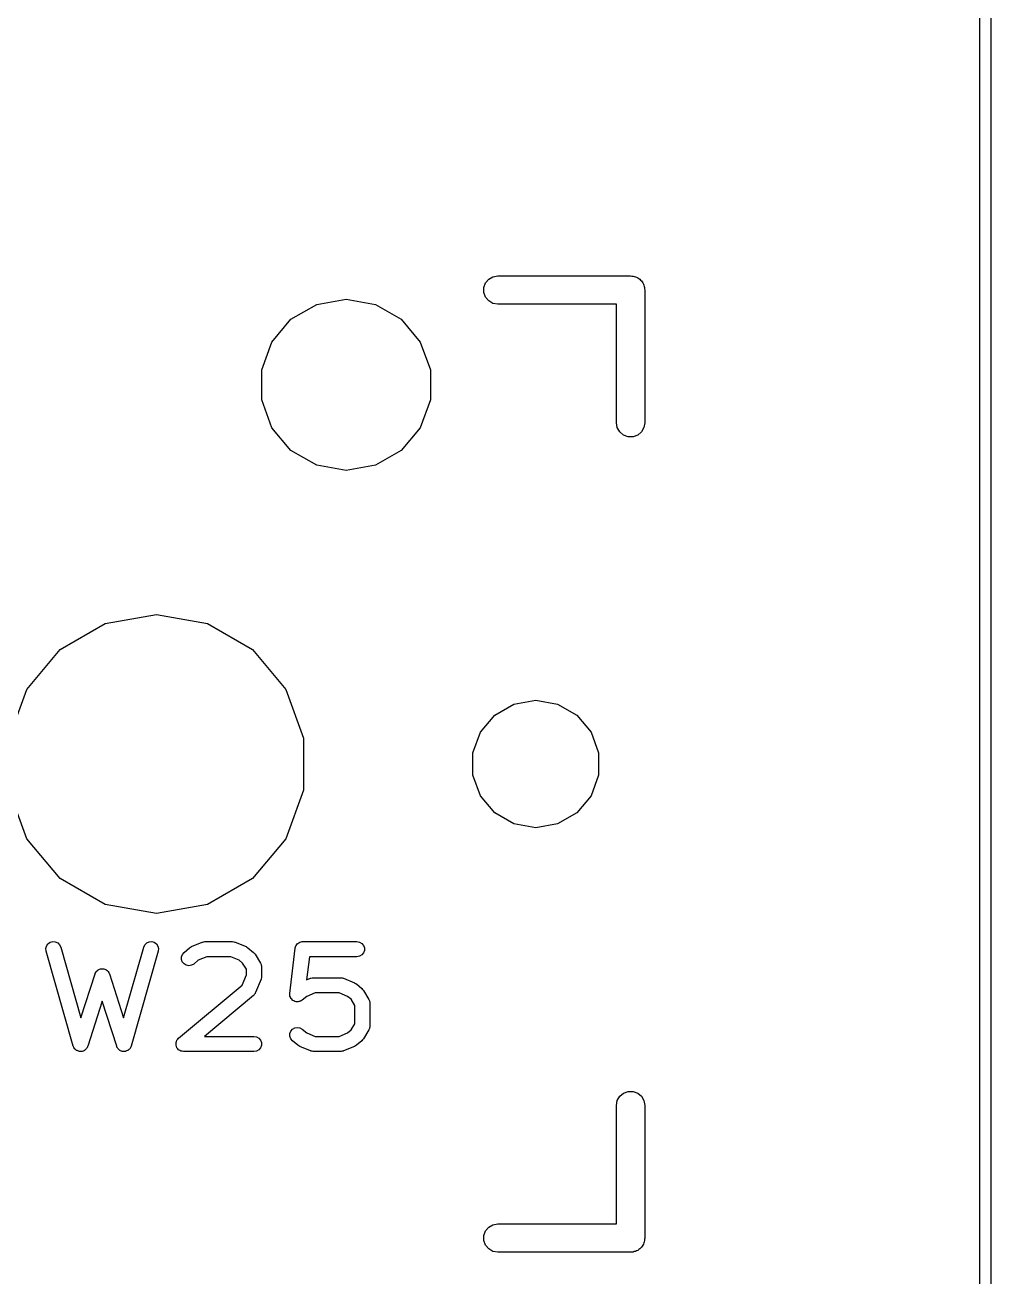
# Model space of a CAD drawing. Header units: millimetres. Extents: x 37 to 156, y -137 to -19.
# Drawn here: x 143.24 to 156.18, y -94.87 to -78.1 of the extents above; entities that cross this region are included whole.
import ezdxf

# ---------------------------------------------------------------- set-up
doc = ezdxf.new("R2010")
doc.units = ezdxf.units.MM
doc.layers.add('BLACK', color=7, linetype='Continuous')

# ---------------------------------------------------------------- blocks, each defined once
blk = doc.blocks.new('hhskb2-F.SilkS')
at = {"layer": 'BLACK'}
for p, q in [((149.407, -81.5547), (149.45, -81.5041)), ((149.45, -81.5041), (149.507, -81.471)), ((149.507, -81.471), (149.572, -81.4595)), ((149.572, -81.4595), (151.35, -81.4595)), ((151.35, -81.4595), (151.366, -81.4624)), ((151.366, -81.4624), (151.383, -81.4624)), ((151.383, -81.4624), (151.399, -81.4681)), ((151.399, -81.4681), (151.415, -81.471)), ((151.415, -81.471), (151.43, -81.4793)), ((151.43, -81.4793), (151.445, -81.485)), ((151.445, -81.485), (151.458, -81.4957)), ((151.458, -81.4957), (151.472, -81.5041)), ((151.472, -81.5041), (151.483, -81.5168)), ((149.384, -81.6169), (149.407, -81.5547)), ((149.384, -81.6831), (149.384, -81.6169)), ((151.483, -81.5168), (151.496, -81.5275)), ((151.496, -81.5275), (151.504, -81.542)), ((151.504, -81.542), (151.515, -81.5547)), ((151.515, -81.5547), (151.521, -81.5704)), ((151.521, -81.5704), (151.529, -81.5848)), ((151.529, -81.5848), (151.532, -81.6013)), ((151.532, -81.6013), (151.538, -81.6169)), ((151.538, -81.6169), (151.538, -81.6336)), ((151.538, -81.6336), (151.54, -81.65)), ((151.54, -81.65), (151.54, -83.428)), ((146.802, -82.0411), (147.148, -81.8418)), ((147.148, -81.8418), (147.54, -81.7726)), ((147.54, -81.7726), (147.932, -81.8418)), ((147.932, -81.8418), (148.278, -82.0411)), ((149.407, -81.7452), (149.384, -81.6831)), ((149.45, -81.7959), (149.407, -81.7452)), ((149.507, -81.829), (149.45, -81.7959)), ((149.572, -81.8405), (149.507, -81.829)), ((151.159, -81.8405), (149.572, -81.8405)), ((151.159, -83.428), (151.159, -81.8405)), ((146.546, -82.3463), (146.802, -82.0411)), ((148.278, -82.0411), (148.534, -82.3463)), ((146.41, -82.7208), (146.546, -82.3463)), ((148.534, -82.3463), (148.67, -82.7208)), ((146.41, -83.1192), (146.41, -82.7208)), ((148.67, -82.7208), (148.67, -83.1192)), ((146.546, -83.4937), (146.41, -83.1192)), ((148.67, -83.1192), (148.534, -83.4937)), ((146.802, -83.7989), (146.546, -83.4937)), ((148.534, -83.4937), (148.278, -83.7989)), ((151.171, -83.4932), (151.159, -83.428)), ((151.204, -83.5505), (151.171, -83.4932)), ((151.529, -83.4932), (151.496, -83.5505)), ((151.54, -83.428), (151.529, -83.4932)), ((151.255, -83.593), (151.204, -83.5505)), ((151.317, -83.6156), (151.255, -83.593)), ((151.383, -83.6156), (151.317, -83.6156)), ((151.445, -83.593), (151.383, -83.6156)), ((151.496, -83.5505), (151.445, -83.593)), ((147.148, -83.9982), (146.802, -83.7989)), ((148.278, -83.7989), (147.932, -83.9982)), ((147.54, -84.0674), (147.148, -83.9982)), ((147.932, -83.9982), (147.54, -84.0674)), ((144.315, -86.1192), (145, -85.9985)), ((145, -85.9985), (145.685, -86.1192)), ((143.713, -86.4667), (144.315, -86.1192)), ((145.685, -86.1192), (146.287, -86.4667)), ((143.267, -86.9992), (143.713, -86.4667)), ((146.287, -86.4667), (146.733, -86.9992)), ((143.029, -87.6524), (143.267, -86.9992)), ((146.733, -86.9992), (146.971, -87.6524)), ((149.531, -87.3457), (149.788, -87.1974)), ((149.788, -87.1974), (150.08, -87.1458)), ((150.08, -87.1458), (150.372, -87.1974)), ((150.372, -87.1974), (150.629, -87.3457)), ((149.34, -87.5729), (149.531, -87.3457)), ((150.629, -87.3457), (150.82, -87.5729)), ((146.971, -87.6524), (146.971, -88.3476)), ((149.239, -87.8517), (149.34, -87.5729)), ((150.82, -87.5729), (150.921, -87.8517)), ((149.239, -88.1483), (149.239, -87.8517)), ((150.921, -87.8517), (150.921, -88.1483)), ((149.34, -88.4271), (149.239, -88.1483)), ((150.921, -88.1483), (150.82, -88.4271)), ((143.267, -89.0008), (143.029, -88.3476)), ((146.971, -88.3476), (146.733, -89.0008)), ((149.531, -88.6543), (149.34, -88.4271)), ((150.82, -88.4271), (150.629, -88.6543)), ((149.788, -88.8026), (149.531, -88.6543)), ((150.629, -88.6543), (150.372, -88.8026)), ((150.08, -88.8541), (149.788, -88.8026)), ((150.372, -88.8026), (150.08, -88.8541)), ((143.713, -89.5332), (143.267, -89.0008)), ((146.733, -89.0008), (146.287, -89.5332)), ((144.315, -89.8808), (143.713, -89.5332)), ((146.287, -89.5332), (145.685, -89.8808)), ((145, -90.0015), (144.315, -89.8808)), ((145.685, -89.8808), (145, -90.0015)), ((143.548, -90.4089), (143.577, -90.3882)), ((143.577, -90.3882), (143.611, -90.3785)), ((143.611, -90.3785), (143.646, -90.381)), ((143.646, -90.381), (143.678, -90.3953)), ((143.678, -90.3953), (143.703, -90.4199)), ((144.845, -90.4199), (144.871, -90.3953)), ((144.871, -90.3953), (144.903, -90.381)), ((144.903, -90.381), (144.938, -90.3785)), ((144.938, -90.3785), (144.972, -90.3882)), ((144.972, -90.3882), (145, -90.4089)), ((145.469, -90.4462), (145.614, -90.3857)), ((145.614, -90.3857), (145.616, -90.3852)), ((145.616, -90.3852), (145.618, -90.3841)), ((145.618, -90.3841), (145.634, -90.3814)), ((145.634, -90.3814), (145.648, -90.378)), ((145.648, -90.378), (145.651, -90.3783)), ((145.651, -90.3783), (145.653, -90.3779)), ((145.653, -90.3779), (146.016, -90.3779)), ((146.016, -90.3779), (146.018, -90.3783)), ((146.018, -90.3783), (146.021, -90.378)), ((146.021, -90.378), (146.036, -90.3814)), ((146.036, -90.3814), (146.051, -90.3841)), ((146.051, -90.3841), (146.053, -90.3852)), ((146.053, -90.3852), (146.055, -90.3857)), ((146.055, -90.3857), (146.2, -90.4462)), ((146.894, -90.4017), (146.907, -90.3943)), ((146.907, -90.3943), (146.919, -90.3861)), ((146.919, -90.3861), (146.922, -90.3855)), ((146.922, -90.3855), (146.925, -90.3841)), ((146.925, -90.3841), (146.939, -90.3815)), ((146.939, -90.3815), (146.954, -90.3781)), ((146.954, -90.3781), (146.957, -90.3784)), ((146.957, -90.3784), (146.959, -90.3779)), ((146.959, -90.3779), (147.685, -90.3779)), ((147.685, -90.3779), (147.72, -90.3841)), ((147.72, -90.3841), (147.75, -90.4017)), ((143.52, -90.4723), (143.528, -90.4381)), ((143.523, -90.5074), (143.52, -90.4723)), ((143.886, -91.7774), (143.523, -90.5074)), ((143.528, -90.4381), (143.548, -90.4089)), ((143.703, -90.4199), (143.719, -90.4516)), ((143.719, -90.4516), (143.99, -91.399)), ((144.559, -91.399), (144.83, -90.4516)), ((145.025, -90.5074), (144.662, -91.7774)), ((144.83, -90.4516), (144.845, -90.4199)), ((145, -90.4089), (145.02, -90.4381)), ((145.02, -90.4381), (145.029, -90.4723)), ((145.029, -90.4723), (145.025, -90.5074)), ((145.335, -90.5825), (145.348, -90.5494)), ((145.348, -90.5494), (145.37, -90.5224)), ((145.37, -90.5224), (145.443, -90.4619)), ((145.443, -90.4619), (145.456, -90.4544)), ((145.456, -90.4544), (145.469, -90.4462)), ((146.2, -90.4462), (146.213, -90.4544)), ((146.213, -90.4544), (146.226, -90.4619)), ((146.226, -90.4619), (146.299, -90.5224)), ((146.299, -90.5224), (146.31, -90.5354)), ((146.31, -90.5354), (146.321, -90.5482)), ((146.321, -90.5482), (146.393, -90.6692)), ((146.786, -91.0722), (146.859, -90.4674)), ((146.859, -90.4619), (146.864, -90.4479)), ((146.859, -90.4647), (146.859, -90.4619)), ((146.859, -90.4674), (146.859, -90.4647)), ((146.864, -90.4479), (146.869, -90.4336)), ((146.869, -90.4336), (146.87, -90.4314)), ((146.87, -90.4314), (146.871, -90.4287)), ((146.871, -90.4287), (146.881, -90.4173)), ((146.881, -90.4173), (146.89, -90.4054)), ((146.89, -90.4054), (146.892, -90.4039)), ((146.892, -90.4039), (146.894, -90.4017)), ((147.75, -90.5574), (147.72, -90.575)), ((147.75, -90.4017), (147.773, -90.4287)), ((147.773, -90.5303), (147.75, -90.5574)), ((147.773, -90.4287), (147.785, -90.4619)), ((147.785, -90.4972), (147.773, -90.5303)), ((147.785, -90.4619), (147.785, -90.4972)), ((145.335, -90.6178), (145.335, -90.5825)), ((145.347, -90.651), (145.335, -90.6178)), ((145.37, -90.6781), (145.347, -90.651)), ((145.4, -90.6958), (145.37, -90.6781)), ((145.435, -90.7021), (145.4, -90.6958)), ((145.47, -90.6961), (145.435, -90.7021)), ((145.5, -90.6785), (145.47, -90.6961)), ((145.561, -90.6279), (145.5, -90.6785)), ((145.673, -90.5811), (145.561, -90.6279)), ((145.996, -90.5811), (145.673, -90.5811)), ((146.108, -90.6279), (145.996, -90.5811)), ((146.155, -90.6675), (146.108, -90.6279)), ((146.205, -90.7496), (146.155, -90.6675)), ((146.393, -90.6692), (146.397, -90.6782)), ((146.397, -90.6782), (146.402, -90.6867)), ((146.402, -90.6867), (146.403, -90.6946)), ((146.403, -90.6946), (146.406, -90.7021)), ((146.406, -90.7021), (146.406, -90.7118)), ((146.406, -90.7118), (146.408, -90.7214)), ((146.408, -90.7214), (146.408, -90.8424)), ((147.05, -90.5811), (147.012, -90.8917)), ((147.685, -90.5811), (147.05, -90.5811)), ((147.72, -90.575), (147.685, -90.5811)), ((143.99, -91.399), (144.178, -90.8114)), ((144.178, -90.8114), (144.179, -90.8078)), ((144.179, -90.8078), (144.18, -90.8039)), ((144.18, -90.8039), (144.188, -90.7923)), ((144.188, -90.7923), (144.194, -90.7802)), ((144.194, -90.7802), (144.197, -90.7775)), ((144.197, -90.7775), (144.199, -90.7741)), ((144.199, -90.7741), (144.21, -90.7657)), ((144.21, -90.7657), (144.22, -90.7565)), ((144.22, -90.7565), (144.224, -90.7549)), ((144.224, -90.7549), (144.227, -90.7525)), ((144.227, -90.7525), (144.24, -90.7483)), ((144.24, -90.7483), (144.253, -90.7431)), ((144.253, -90.7431), (144.257, -90.7429)), ((144.257, -90.7429), (144.261, -90.7417)), ((144.261, -90.7417), (144.274, -90.7422)), ((144.274, -90.7422), (144.288, -90.7417)), ((144.288, -90.7417), (144.292, -90.7429)), ((144.292, -90.7429), (144.296, -90.7431)), ((144.296, -90.7431), (144.309, -90.7483)), ((144.309, -90.7483), (144.322, -90.7525)), ((144.322, -90.7525), (144.325, -90.7549)), ((144.325, -90.7549), (144.329, -90.7565)), ((144.329, -90.7565), (144.339, -90.7657)), ((144.339, -90.7657), (144.349, -90.7741)), ((144.349, -90.7741), (144.352, -90.7775)), ((144.352, -90.7775), (144.355, -90.7802)), ((144.355, -90.7802), (144.361, -90.7923)), ((144.361, -90.7923), (144.368, -90.8039)), ((144.368, -90.8039), (144.369, -90.8078)), ((144.369, -90.8078), (144.371, -90.8114)), ((144.371, -90.8114), (144.559, -91.399)), ((146.149, -90.9622), (146.205, -90.8228)), ((146.205, -90.8228), (146.205, -90.7496)), ((146.401, -90.8801), (146.328, -91.0615)), ((146.402, -90.8771), (146.401, -90.8785)), ((146.401, -90.8785), (146.401, -90.8801)), ((146.405, -90.8613), (146.402, -90.8771)), ((146.408, -90.8456), (146.405, -90.8613)), ((146.408, -90.8424), (146.408, -90.844)), ((146.408, -90.844), (146.408, -90.8456)), ((147.012, -90.8917), (147.065, -90.8695)), ((147.065, -90.8695), (147.068, -90.869)), ((147.068, -90.869), (147.07, -90.8679)), ((147.07, -90.8679), (147.085, -90.8652)), ((147.085, -90.8652), (147.1, -90.8618)), ((147.1, -90.8618), (147.102, -90.8621)), ((147.102, -90.8621), (147.105, -90.8617)), ((147.105, -90.8617), (147.467, -90.8617)), ((147.467, -90.8617), (147.47, -90.8621)), ((147.47, -90.8621), (147.472, -90.8618)), ((147.472, -90.8618), (147.487, -90.8652)), ((147.487, -90.8652), (147.502, -90.8679)), ((147.502, -90.8679), (147.504, -90.869)), ((147.504, -90.869), (147.507, -90.8695)), ((147.507, -90.8695), (147.652, -90.93)), ((145.298, -91.6715), (146.149, -90.9622)), ((146.328, -91.0615), (146.324, -91.0679)), ((147.125, -91.0649), (147.013, -91.1117)), ((147.447, -91.0649), (147.125, -91.0649)), ((147.559, -91.1117), (147.447, -91.0649)), ((147.652, -90.93), (147.664, -90.9382)), ((147.664, -90.9382), (147.678, -90.9458)), ((147.678, -90.9458), (147.75, -91.0062)), ((147.75, -91.0062), (147.761, -91.0192)), ((147.761, -91.0192), (147.772, -91.032)), ((147.772, -91.032), (147.845, -91.153)), ((144.274, -91.1757), (144.081, -91.7805)), ((144.468, -91.7805), (144.274, -91.1757)), ((146.299, -91.1019), (145.643, -91.6479)), ((146.304, -91.0962), (146.299, -91.1019)), ((146.309, -91.0915), (146.304, -91.0962)), ((146.315, -91.0828), (146.309, -91.0915)), ((146.322, -91.0749), (146.315, -91.0828)), ((146.324, -91.0679), (146.322, -91.0749)), ((146.787, -91.0869), (146.786, -91.0722)), ((146.787, -91.1016), (146.787, -91.0869)), ((146.788, -91.1044), (146.787, -91.1016)), ((146.788, -91.1074), (146.788, -91.1044)), ((146.794, -91.1209), (146.788, -91.1074)), ((146.799, -91.1348), (146.794, -91.1209)), ((146.801, -91.1371), (146.799, -91.1348)), ((146.802, -91.1399), (146.801, -91.1371)), ((146.812, -91.1506), (146.802, -91.1399)), ((146.821, -91.1619), (146.812, -91.1506)), ((146.824, -91.1634), (146.821, -91.1619)), ((146.826, -91.1656), (146.824, -91.1634)), ((146.839, -91.1722), (146.826, -91.1656)), ((146.852, -91.1796), (146.839, -91.1722)), ((146.855, -91.1802), (146.852, -91.1796)), ((146.857, -91.1815), (146.855, -91.1802)), ((146.872, -91.1833), (146.857, -91.1815)), ((146.887, -91.1859), (146.872, -91.1833)), ((146.889, -91.1854), (146.887, -91.1859)), ((146.892, -91.1857), (146.889, -91.1854)), ((146.907, -91.1824), (146.892, -91.1857)), ((146.921, -91.1799), (146.907, -91.1824)), ((146.924, -91.1784), (146.921, -91.1799)), ((146.927, -91.1777), (146.924, -91.1784)), ((146.939, -91.1697), (146.927, -91.1777)), ((146.952, -91.1623), (146.939, -91.1697)), ((147.013, -91.1117), (146.952, -91.1623)), ((147.607, -91.1513), (147.559, -91.1117)), ((147.656, -91.2334), (147.607, -91.1513)), ((147.656, -91.4795), (147.656, -91.2334)), ((147.845, -91.153), (147.848, -91.1621)), ((147.848, -91.1621), (147.853, -91.1705)), ((147.853, -91.1705), (147.855, -91.1784)), ((147.855, -91.1784), (147.857, -91.1859)), ((147.857, -91.1859), (147.858, -91.1956)), ((147.858, -91.1956), (147.859, -91.2052)), ((147.859, -91.2052), (147.859, -91.5076)), ((146.799, -91.5781), (146.821, -91.551)), ((146.821, -91.551), (146.852, -91.5332)), ((146.852, -91.5332), (146.887, -91.527)), ((146.887, -91.527), (146.921, -91.533)), ((146.921, -91.533), (146.952, -91.5505)), ((146.952, -91.5505), (147.013, -91.6012)), ((147.559, -91.6012), (147.607, -91.5615)), ((147.607, -91.5615), (147.656, -91.4795)), ((147.845, -91.5599), (147.772, -91.6808)), ((147.848, -91.5508), (147.845, -91.5599)), ((147.853, -91.5424), (147.848, -91.5508)), ((147.855, -91.5344), (147.853, -91.5424)), ((147.857, -91.5269), (147.855, -91.5344)), ((147.858, -91.5172), (147.857, -91.5269)), ((147.859, -91.5076), (147.858, -91.5172)), ((145.263, -91.7315), (145.269, -91.7151)), ((145.263, -91.7317), (145.263, -91.7315)), ((145.263, -91.7319), (145.263, -91.7317)), ((145.263, -91.7492), (145.263, -91.7319)), ((145.269, -91.7151), (145.275, -91.6987)), ((145.275, -91.6984), (145.286, -91.685)), ((145.275, -91.6986), (145.275, -91.6984)), ((145.275, -91.6987), (145.275, -91.6986)), ((145.286, -91.685), (145.298, -91.6717)), ((145.298, -91.6716), (145.298, -91.6715)), ((145.298, -91.6717), (145.298, -91.6716)), ((145.643, -91.6479), (146.306, -91.6479)), ((146.306, -91.6479), (146.341, -91.6541)), ((146.341, -91.6541), (146.372, -91.6717)), ((146.372, -91.6717), (146.394, -91.6987)), ((146.394, -91.6987), (146.406, -91.7319)), ((146.406, -91.7319), (146.406, -91.7672)), ((146.787, -91.6113), (146.799, -91.5781)), ((146.787, -91.6466), (146.787, -91.6113)), ((146.799, -91.6797), (146.787, -91.6466)), ((146.822, -91.7066), (146.799, -91.6797)), ((146.894, -91.7671), (146.822, -91.7066)), ((147.013, -91.6012), (147.125, -91.6479)), ((147.125, -91.6479), (147.447, -91.6479)), ((147.447, -91.6479), (147.559, -91.6012)), ((147.75, -91.7066), (147.678, -91.7671)), ((147.761, -91.6937), (147.75, -91.7066)), ((147.772, -91.6808), (147.761, -91.6937)), ((143.889, -91.7825), (143.886, -91.7774)), ((143.89, -91.788), (143.889, -91.7825)), ((143.896, -91.7983), (143.89, -91.788)), ((143.902, -91.8092), (143.896, -91.7983)), ((143.906, -91.8131), (143.902, -91.8092)), ((143.909, -91.8178), (143.906, -91.8131)), ((143.918, -91.8253), (143.909, -91.8178)), ((143.927, -91.8337), (143.918, -91.8253)), ((143.932, -91.836), (143.927, -91.8337)), ((143.937, -91.8394), (143.932, -91.836)), ((143.948, -91.8431), (143.937, -91.8394)), ((143.959, -91.8481), (143.948, -91.8431)), ((143.965, -91.8485), (143.959, -91.8481)), ((143.97, -91.8502), (143.965, -91.8485)), ((143.982, -91.8497), (143.97, -91.8502)), ((143.995, -91.8506), (143.982, -91.8497)), ((144, -91.849), (143.995, -91.8506)), ((144.006, -91.8488), (144, -91.849)), ((144.017, -91.8442), (144.006, -91.8488)), ((144.028, -91.8409), (144.017, -91.8442)), ((144.033, -91.8376), (144.028, -91.8409)), ((144.038, -91.8354), (144.033, -91.8376)), ((144.047, -91.8273), (144.038, -91.8354)), ((144.057, -91.8202), (144.047, -91.8273)), ((144.06, -91.8155), (144.057, -91.8202)), ((144.064, -91.8117), (144.06, -91.8155)), ((144.07, -91.801), (144.064, -91.8117)), ((144.077, -91.7909), (144.07, -91.801)), ((144.078, -91.7855), (144.077, -91.7909)), ((144.081, -91.7805), (144.078, -91.7855)), ((144.47, -91.7855), (144.468, -91.7805)), ((144.472, -91.7909), (144.47, -91.7855)), ((144.479, -91.801), (144.472, -91.7909)), ((144.484, -91.8117), (144.479, -91.801)), ((144.488, -91.8155), (144.484, -91.8117)), ((144.492, -91.8202), (144.488, -91.8155)), ((144.501, -91.8273), (144.492, -91.8202)), ((144.51, -91.8354), (144.501, -91.8273)), ((144.516, -91.8376), (144.51, -91.8354)), ((144.52, -91.8409), (144.516, -91.8376)), ((144.532, -91.8442), (144.52, -91.8409)), ((144.543, -91.8488), (144.532, -91.8442)), ((144.549, -91.849), (144.543, -91.8488)), ((144.554, -91.8506), (144.549, -91.849)), ((144.566, -91.8497), (144.554, -91.8506)), ((144.578, -91.8502), (144.566, -91.8497)), ((144.584, -91.8485), (144.578, -91.8502)), ((144.589, -91.8481), (144.584, -91.8485)), ((144.6, -91.8431), (144.589, -91.8481)), ((144.612, -91.8394), (144.6, -91.8431)), ((144.616, -91.836), (144.612, -91.8394)), ((144.621, -91.8337), (144.616, -91.836)), ((144.63, -91.8253), (144.621, -91.8337)), ((144.64, -91.8178), (144.63, -91.8253)), ((144.643, -91.8131), (144.64, -91.8178)), ((144.647, -91.8092), (144.643, -91.8131)), ((144.652, -91.7983), (144.647, -91.8092)), ((144.659, -91.788), (144.652, -91.7983)), ((144.66, -91.7825), (144.659, -91.788)), ((144.662, -91.7774), (144.66, -91.7825)), ((145.263, -91.7668), (145.263, -91.7492)), ((145.263, -91.767), (145.263, -91.7668)), ((145.263, -91.7672), (145.263, -91.767)), ((145.269, -91.7835), (145.263, -91.7672)), ((145.275, -91.8), (145.269, -91.7835)), ((145.275, -91.8002), (145.275, -91.8)), ((145.275, -91.8003), (145.275, -91.8002)), ((145.286, -91.8138), (145.275, -91.8003)), ((145.297, -91.8271), (145.286, -91.8138)), ((145.297, -91.8272), (145.297, -91.8271)), ((145.298, -91.8274), (145.297, -91.8272)), ((145.313, -91.8361), (145.298, -91.8274)), ((145.328, -91.8449), (145.313, -91.8361)), ((145.328, -91.845), (145.328, -91.8449)), ((145.328, -91.8449), (145.328, -91.8449)), ((145.345, -91.8481), (145.328, -91.845)), ((145.363, -91.8511), (145.345, -91.8481)), ((146.306, -91.8511), (145.363, -91.8511)), ((145.363, -91.8511), (145.363, -91.8511)), ((145.363, -91.8511), (145.363, -91.8511)), ((146.341, -91.845), (146.306, -91.8511)), ((146.372, -91.8274), (146.341, -91.845)), ((146.394, -91.8003), (146.372, -91.8274)), ((146.406, -91.7672), (146.394, -91.8003)), ((146.908, -91.7746), (146.894, -91.7671)), ((146.92, -91.7828), (146.908, -91.7746)), ((147.065, -91.8433), (146.92, -91.7828)), ((147.068, -91.8438), (147.065, -91.8433)), ((147.07, -91.845), (147.068, -91.8438)), ((147.085, -91.8477), (147.07, -91.845)), ((147.1, -91.851), (147.085, -91.8477)), ((147.102, -91.8507), (147.1, -91.851)), ((147.105, -91.8511), (147.102, -91.8507)), ((147.467, -91.8511), (147.105, -91.8511)), ((147.47, -91.8507), (147.467, -91.8511)), ((147.472, -91.851), (147.47, -91.8507)), ((147.487, -91.8477), (147.472, -91.851)), ((147.502, -91.845), (147.487, -91.8477)), ((147.504, -91.8438), (147.502, -91.845)), ((147.507, -91.8433), (147.504, -91.8438)), ((147.652, -91.7828), (147.507, -91.8433)), ((147.664, -91.7746), (147.652, -91.7828)), ((147.678, -91.7671), (147.664, -91.7746)), ((151.204, -92.4495), (151.255, -92.407)), ((151.255, -92.407), (151.317, -92.3844)), ((151.317, -92.3844), (151.383, -92.3844)), ((151.383, -92.3844), (151.445, -92.407)), ((151.445, -92.407), (151.496, -92.4495)), ((151.159, -92.572), (151.171, -92.5068)), ((151.159, -94.1595), (151.159, -92.572)), ((151.171, -92.5068), (151.204, -92.4495)), ((151.496, -92.4495), (151.529, -92.5068)), ((151.529, -92.5068), (151.54, -92.572)), ((151.54, -92.572), (151.54, -94.35)), ((149.407, -94.2548), (149.45, -94.2041)), ((149.45, -94.2041), (149.507, -94.171)), ((149.507, -94.171), (149.572, -94.1595)), ((149.572, -94.1595), (151.159, -94.1595)), ((149.384, -94.3169), (149.407, -94.2548)), ((149.384, -94.3831), (149.384, -94.3169)), ((149.407, -94.4453), (149.384, -94.3831)), ((151.529, -94.4152), (151.521, -94.4296)), ((151.532, -94.3987), (151.529, -94.4152)), ((151.538, -94.3831), (151.532, -94.3987)), ((151.54, -94.35), (151.538, -94.3664)), ((151.538, -94.3664), (151.538, -94.3831)), ((149.45, -94.4959), (149.407, -94.4453)), ((149.507, -94.529), (149.45, -94.4959)), ((149.572, -94.5405), (149.507, -94.529)), ((151.35, -94.5405), (149.572, -94.5405)), ((151.366, -94.5376), (151.35, -94.5405)), ((151.383, -94.5376), (151.366, -94.5376)), ((151.399, -94.5319), (151.383, -94.5376)), ((151.415, -94.529), (151.399, -94.5319)), ((151.43, -94.5207), (151.415, -94.529)), ((151.445, -94.515), (151.43, -94.5207)), ((151.458, -94.5043), (151.445, -94.515)), ((151.472, -94.4959), (151.458, -94.5043)), ((151.483, -94.4832), (151.472, -94.4959)), ((151.496, -94.4725), (151.483, -94.4832)), ((151.504, -94.458), (151.496, -94.4725)), ((151.515, -94.4453), (151.504, -94.458)), ((151.521, -94.4296), (151.515, -94.4453))]:
    blk.add_line(p, q, dxfattribs=at)
blk = doc.blocks.new('hhskb2-Edge.Cuts')
at = {"layer": 'BLACK'}
for p, q in [((156.025, -136.625), (156.025, -21.2)), ((156.175, -21.2), (156.175, -136.7))]:
    blk.add_line(p, q, dxfattribs=at)

msp = doc.modelspace()

# ---------------------------------------------------------------- block references
for name in ['hhskb2-Edge.Cuts', 'hhskb2-F.SilkS']:
    msp.add_blockref(name, (0, 0))

doc.saveas('drawing.dxf')
